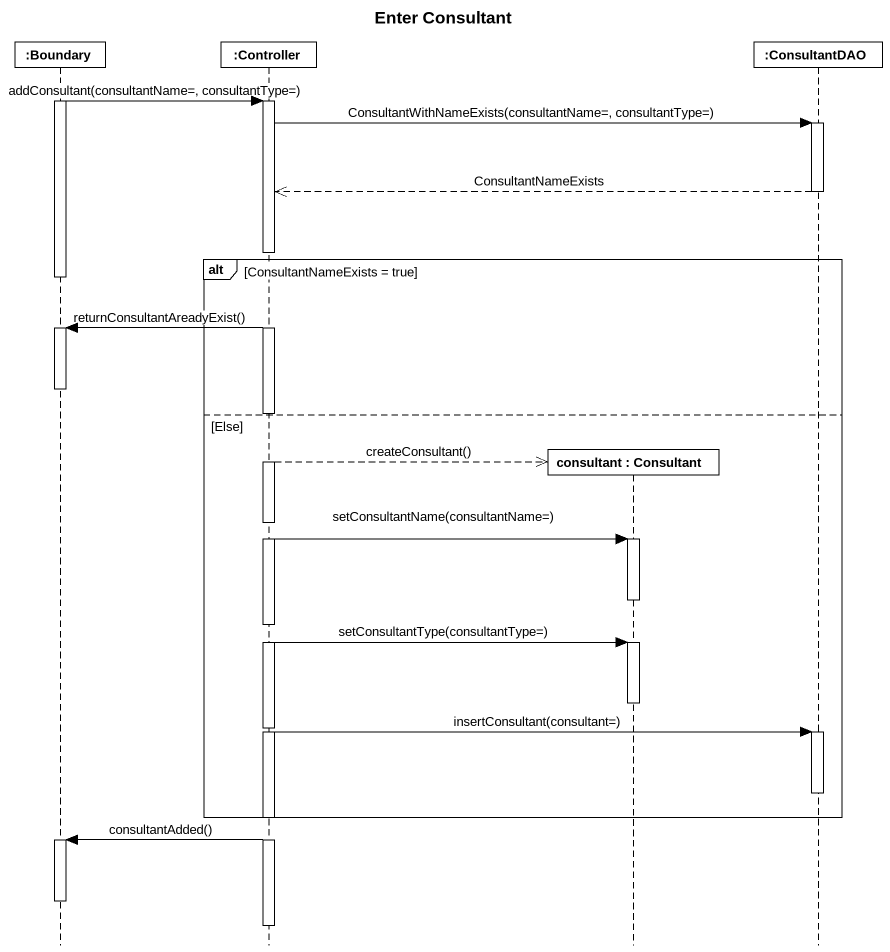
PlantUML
@startuml
title Enter Consultant
hide footbox
participant ":Boundary" as Boundary_
participant ":Controller" as Controller
participant "consultant : Consultant" as consultant
participant ":ConsultantDAO" as ConsultantDAO

activate Boundary_
Boundary_ -> Controller : addConsultant(consultantName=, consultantType=)
activate Controller
Controller -> ConsultantDAO : ConsultantWithNameExists(consultantName=, consultantType=)
activate ConsultantDAO
ConsultantDAO -->> Controller : ConsultantNameExists
deactivate ConsultantDAO
alt ConsultantNameExists = true
  deactivate Boundary_
  Controller -> Boundary_ : returnConsultantAreadyExist()
  activate Boundary_
  deactivate Boundary_
else Else
  Controller -->> consultant ** : createConsultant()
  Controller -> consultant : setConsultantName(consultantName=)
  activate consultant
  deactivate consultant
  Controller -> consultant : setConsultantType(consultantType=)
  activate consultant
  deactivate consultant
  Controller -> ConsultantDAO : insertConsultant(consultant=)
  activate ConsultantDAO
  deactivate ConsultantDAO
end
Controller -> Boundary_ : consultantAdded()
activate Boundary_
deactivate Boundary_
deactivate Controller
@enduml
